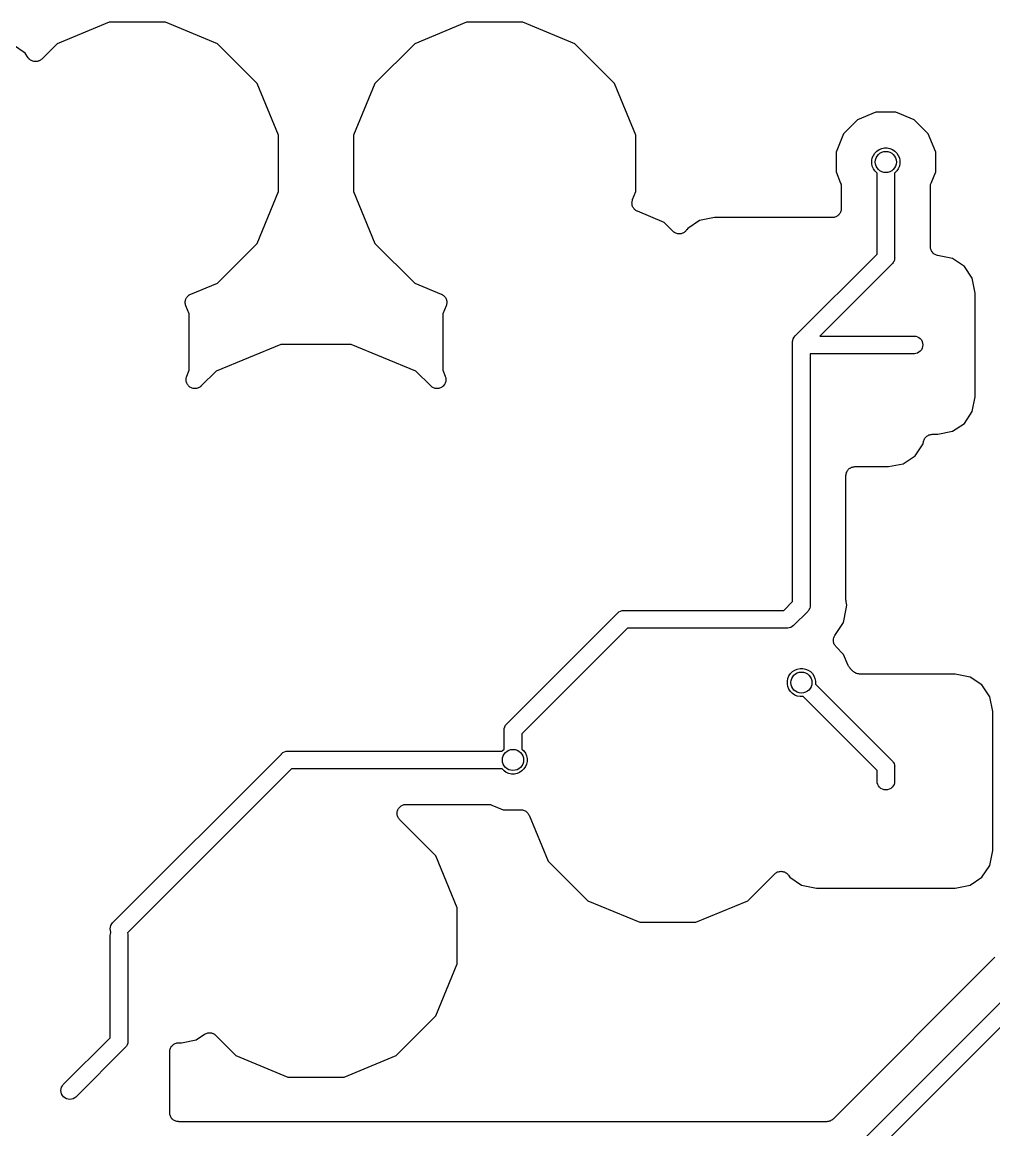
# Model space of a CAD drawing. Extents: x 0.4 to 11.3, y -7.9 to -0.4.
# Drawn here: x 5.328 to 5.871, y -2.215 to -1.595 of the extents above; entities that cross this region are included whole.
import ezdxf

# ---------------------------------------------------------------- set-up
doc = ezdxf.new("R2010")
doc.units = 0
doc.header["$MEASUREMENT"] = 0
doc.layers.add('BLACK', color=7, linetype='CONTINUOUS')

msp = doc.modelspace()

# ---------------------------------------------------------------- linework, layer by layer
at = {"layer": 'BLACK', "linetype": 'CONTINUOUS'}
for p, q in [((5.3764, -1.59496), (5.34734, -1.607)), ((5.40785, -1.59496), (5.3764, -1.59496)), ((5.43691, -1.607), (5.40785, -1.59496)), ((5.5764, -1.59496), (5.54734, -1.607)), ((5.60785, -1.59496), (5.5764, -1.59496)), ((5.63691, -1.607), (5.60785, -1.59496)), ((5.32938, -1.61235), (5.32276, -1.60793)), ((5.34734, -1.607), (5.33874, -1.6156)), ((5.45915, -1.62923), (5.43691, -1.607)), ((5.54734, -1.607), (5.52511, -1.62923)), ((5.65915, -1.62923), (5.63691, -1.607)), ((5.33105, -1.61485), (5.32938, -1.61235)), ((5.33134, -1.61521), (5.33105, -1.61485)), ((5.33164, -1.61558), (5.33134, -1.61521)), ((5.33165, -1.61559), (5.33164, -1.61558)), ((5.33166, -1.6156), (5.33165, -1.61559)), ((5.33203, -1.6159), (5.33166, -1.6156)), ((5.33239, -1.6162), (5.33203, -1.6159)), ((5.33241, -1.61621), (5.33239, -1.6162)), ((5.33242, -1.61622), (5.33241, -1.61621)), ((5.33283, -1.61644), (5.33242, -1.61622)), ((5.33325, -1.61667), (5.33283, -1.61644)), ((5.33326, -1.61667), (5.33325, -1.61667)), ((5.33328, -1.61668), (5.33326, -1.61667)), ((5.33373, -1.61682), (5.33328, -1.61668)), ((5.33418, -1.61696), (5.33373, -1.61682)), ((5.3342, -1.61696), (5.33418, -1.61696)), ((5.33421, -1.61697), (5.3342, -1.61696)), ((5.33468, -1.61702), (5.33421, -1.61697)), ((5.33515, -1.61707), (5.33468, -1.61702)), ((5.33517, -1.61707), (5.33515, -1.61707)), ((5.33518, -1.61707), (5.33517, -1.61707)), ((5.33565, -1.61702), (5.33518, -1.61707)), ((5.33612, -1.61698), (5.33565, -1.61702)), ((5.33614, -1.61698), (5.33612, -1.61698)), ((5.33615, -1.61698), (5.33614, -1.61698)), ((5.33661, -1.61684), (5.33615, -1.61698)), ((5.33706, -1.61671), (5.33661, -1.61684)), ((5.33707, -1.6167), (5.33706, -1.61671)), ((5.33709, -1.6167), (5.33707, -1.6167)), ((5.33751, -1.61648), (5.33709, -1.6167)), ((5.33793, -1.61626), (5.33751, -1.61648)), ((5.33794, -1.61625), (5.33793, -1.61626)), ((5.33795, -1.61624), (5.33794, -1.61625)), ((5.33832, -1.61595), (5.33795, -1.61624)), ((5.33869, -1.61565), (5.33832, -1.61595)), ((5.33871, -1.61563), (5.33869, -1.61565)), ((5.33874, -1.6156), (5.33871, -1.61563)), ((5.33871, -1.61563), (5.33871, -1.61563)), ((5.33871, -1.61563), (5.33871, -1.61563)), ((5.47118, -1.65829), (5.45915, -1.62923)), ((5.52511, -1.62923), (5.51307, -1.65829)), ((5.67118, -1.65829), (5.65915, -1.62923)), ((5.80548, -1.64535), (5.79523, -1.6496)), ((5.81657, -1.64535), (5.80548, -1.64535)), ((5.82681, -1.6496), (5.81657, -1.64535)), ((5.79523, -1.6496), (5.78739, -1.65744)), ((5.83465, -1.65744), (5.82681, -1.6496)), ((5.47118, -1.68974), (5.47118, -1.65829)), ((5.51307, -1.65829), (5.51307, -1.68974)), ((5.67118, -1.68974), (5.67118, -1.65829)), ((5.78739, -1.65744), (5.78315, -1.66768)), ((5.8389, -1.66768), (5.83465, -1.65744)), ((5.80491, -1.66821), (5.806, -1.66711)), ((5.806, -1.66711), (5.80729, -1.66625)), ((5.80729, -1.66625), (5.80873, -1.66566)), ((5.80873, -1.66566), (5.81025, -1.66535)), ((5.81025, -1.66535), (5.8118, -1.66535)), ((5.8118, -1.66535), (5.81332, -1.66566)), ((5.81332, -1.66566), (5.81475, -1.66625)), ((5.81475, -1.66625), (5.81604, -1.66711)), ((5.81604, -1.66711), (5.81714, -1.66821)), ((5.78315, -1.66768), (5.78315, -1.67877)), ((5.80315, -1.67245), (5.80345, -1.67093)), ((5.80315, -1.674), (5.80315, -1.67245)), ((5.80345, -1.67093), (5.80405, -1.6695)), ((5.80405, -1.6695), (5.80491, -1.66821)), ((5.81714, -1.66821), (5.818, -1.6695)), ((5.818, -1.6695), (5.8186, -1.67093)), ((5.8186, -1.67093), (5.8189, -1.67245)), ((5.8189, -1.67245), (5.8189, -1.674)), ((5.8389, -1.67877), (5.8389, -1.66768)), ((5.78315, -1.67877), (5.78572, -1.68498)), ((5.80345, -1.67553), (5.80315, -1.674)), ((5.80405, -1.67696), (5.80345, -1.67553)), ((5.80491, -1.67825), (5.80405, -1.67696)), ((5.806, -1.67934), (5.80491, -1.67825)), ((5.8061, -1.67941), (5.806, -1.67934)), ((5.8061, -1.72473), (5.8061, -1.67941)), ((5.81604, -1.67934), (5.81594, -1.67941)), ((5.81594, -1.67941), (5.81594, -1.72653)), ((5.81714, -1.67825), (5.81604, -1.67934)), ((5.818, -1.67696), (5.81714, -1.67825)), ((5.8186, -1.67553), (5.818, -1.67696)), ((5.8189, -1.674), (5.8186, -1.67553)), ((5.83633, -1.68498), (5.8389, -1.67877)), ((5.78572, -1.68498), (5.78572, -1.68499)), ((5.78572, -1.68499), (5.78573, -1.68499)), ((5.78573, -1.68499), (5.78573, -1.68499)), ((5.78573, -1.68499), (5.78575, -1.68505)), ((5.78575, -1.68505), (5.78588, -1.68549)), ((5.78588, -1.68549), (5.78601, -1.68592)), ((5.78601, -1.68592), (5.78601, -1.68596)), ((5.78601, -1.68596), (5.78602, -1.68598)), ((5.78602, -1.68598), (5.78606, -1.68644)), ((5.836, -1.68637), (5.83604, -1.68592)), ((5.83604, -1.68592), (5.83605, -1.68589)), ((5.83605, -1.68586), (5.83619, -1.68542)), ((5.83605, -1.68589), (5.83605, -1.68586)), ((5.83619, -1.68542), (5.83633, -1.68498)), ((5.45915, -1.7188), (5.47118, -1.68974)), ((5.51307, -1.68974), (5.52511, -1.7188)), ((5.6693, -1.69429), (5.67118, -1.68974)), ((5.78606, -1.68644), (5.7861, -1.6869)), ((5.7861, -1.6869), (5.7861, -1.69931)), ((5.83594, -1.68689), (5.83595, -1.68683)), ((5.83594, -1.6869), (5.83594, -1.68689)), ((5.83594, -1.68689), (5.83594, -1.68689)), ((5.83594, -1.68689), (5.83594, -1.68689)), ((5.83594, -1.72065), (5.83594, -1.6869)), ((5.83595, -1.68683), (5.836, -1.68637)), ((5.66892, -1.69616), (5.66897, -1.69569)), ((5.66892, -1.69618), (5.66892, -1.69616)), ((5.66892, -1.69619), (5.66892, -1.69618)), ((5.66896, -1.69666), (5.66892, -1.69619)), ((5.669, -1.69713), (5.66896, -1.69666)), ((5.66897, -1.69569), (5.66901, -1.69522)), ((5.66901, -1.69715), (5.669, -1.69713)), ((5.66901, -1.69522), (5.66902, -1.69521)), ((5.66901, -1.69717), (5.66901, -1.69715)), ((5.66914, -1.69762), (5.66901, -1.69717)), ((5.66902, -1.69519), (5.66916, -1.69474)), ((5.66902, -1.69521), (5.66902, -1.69519)), ((5.66928, -1.69807), (5.66914, -1.69762)), ((5.66916, -1.69474), (5.6693, -1.69429)), ((5.66929, -1.69808), (5.66928, -1.69807)), ((5.66929, -1.6981), (5.66929, -1.69808)), ((5.66951, -1.69852), (5.66929, -1.6981)), ((5.66973, -1.69893), (5.66951, -1.69852)), ((5.66974, -1.69895), (5.66973, -1.69893)), ((5.66975, -1.69896), (5.66974, -1.69895)), ((5.67005, -1.69933), (5.66975, -1.69896)), ((5.67034, -1.6997), (5.67005, -1.69933)), ((5.67035, -1.69971), (5.67034, -1.6997)), ((5.67036, -1.69972), (5.67035, -1.69971)), ((5.67073, -1.70002), (5.67036, -1.69972)), ((5.67108, -1.70032), (5.67073, -1.70002)), ((5.6711, -1.70033), (5.67108, -1.70032)), ((5.67111, -1.70034), (5.6711, -1.70033)), ((5.67153, -1.70057), (5.67111, -1.70034)), ((5.67194, -1.7008), (5.67153, -1.70057)), ((5.67197, -1.70081), (5.67194, -1.7008)), ((5.672, -1.70082), (5.67197, -1.70081)), ((5.67197, -1.70081), (5.67197, -1.70081)), ((5.67197, -1.70081), (5.67197, -1.70081)), ((5.68691, -1.707), (5.672, -1.70082)), ((5.71506, -1.70431), (5.70676, -1.70596)), ((5.7811, -1.70431), (5.71506, -1.70431)), ((5.78157, -1.70427), (5.7811, -1.70431)), ((5.78204, -1.70422), (5.78157, -1.70427)), ((5.78206, -1.70422), (5.78204, -1.70422)), ((5.78207, -1.70422), (5.78206, -1.70422)), ((5.78253, -1.70408), (5.78207, -1.70422)), ((5.78298, -1.70395), (5.78253, -1.70408)), ((5.78299, -1.70394), (5.78298, -1.70395)), ((5.78301, -1.70394), (5.78299, -1.70394)), ((5.78342, -1.70372), (5.78301, -1.70394)), ((5.78384, -1.7035), (5.78342, -1.70372)), ((5.78385, -1.70349), (5.78384, -1.7035)), ((5.78387, -1.70348), (5.78385, -1.70349)), ((5.78423, -1.70318), (5.78387, -1.70348)), ((5.7846, -1.70289), (5.78423, -1.70318)), ((5.78461, -1.70287), (5.7846, -1.70289)), ((5.78463, -1.70286), (5.78461, -1.70287)), ((5.78493, -1.7025), (5.78463, -1.70286)), ((5.78523, -1.70214), (5.78493, -1.7025)), ((5.78524, -1.70212), (5.78523, -1.70214)), ((5.78525, -1.70211), (5.78524, -1.70212)), ((5.78547, -1.70169), (5.78525, -1.70211)), ((5.7857, -1.70128), (5.78547, -1.70169)), ((5.78571, -1.70125), (5.7857, -1.70127)), ((5.7857, -1.70127), (5.7857, -1.70128)), ((5.78585, -1.7008), (5.78571, -1.70125)), ((5.78599, -1.70035), (5.78585, -1.7008)), ((5.786, -1.70034), (5.78599, -1.70035)), ((5.78605, -1.69985), (5.786, -1.70032)), ((5.786, -1.70032), (5.786, -1.70034)), ((5.7861, -1.69938), (5.78605, -1.69985)), ((5.7861, -1.69931), (5.7861, -1.69935)), ((5.7861, -1.69935), (5.7861, -1.69935)), ((5.7861, -1.69935), (5.7861, -1.69935)), ((5.7861, -1.69935), (5.7861, -1.69938)), ((5.69189, -1.71198), (5.68691, -1.707)), ((5.70015, -1.71038), (5.69959, -1.71122)), ((5.70676, -1.70596), (5.70015, -1.71038)), ((5.69226, -1.71228), (5.69189, -1.71198)), ((5.69262, -1.71258), (5.69226, -1.71228)), ((5.69264, -1.71259), (5.69262, -1.71258)), ((5.69265, -1.7126), (5.69264, -1.71259)), ((5.69306, -1.71282), (5.69265, -1.7126)), ((5.69348, -1.71305), (5.69306, -1.71282)), ((5.69349, -1.71306), (5.69348, -1.71305)), ((5.69351, -1.71306), (5.69349, -1.71306)), ((5.69396, -1.7132), (5.69351, -1.71306)), ((5.69441, -1.71334), (5.69396, -1.7132)), ((5.69443, -1.71334), (5.69441, -1.71334)), ((5.69444, -1.71335), (5.69443, -1.71334)), ((5.69491, -1.7134), (5.69444, -1.71335)), ((5.69538, -1.71345), (5.69491, -1.7134)), ((5.6954, -1.71345), (5.69538, -1.71345)), ((5.69541, -1.71345), (5.6954, -1.71345)), ((5.69588, -1.7134), (5.69541, -1.71345)), ((5.69635, -1.71336), (5.69588, -1.7134)), ((5.69637, -1.71336), (5.69635, -1.71336)), ((5.69638, -1.71335), (5.69637, -1.71336)), ((5.69683, -1.71322), (5.69638, -1.71335)), ((5.69729, -1.71309), (5.69683, -1.71322)), ((5.6973, -1.71308), (5.69729, -1.71309)), ((5.69732, -1.71308), (5.6973, -1.71308)), ((5.69774, -1.71285), (5.69732, -1.71308)), ((5.69816, -1.71264), (5.69774, -1.71285)), ((5.69817, -1.71263), (5.69816, -1.71264)), ((5.69818, -1.71262), (5.69817, -1.71263)), ((5.69855, -1.71232), (5.69818, -1.71262)), ((5.69892, -1.71203), (5.69855, -1.71232)), ((5.69893, -1.71202), (5.69892, -1.71203)), ((5.69894, -1.71201), (5.69893, -1.71202)), ((5.69924, -1.71165), (5.69894, -1.71201)), ((5.69955, -1.71128), (5.69924, -1.71165)), ((5.69956, -1.71126), (5.69955, -1.71128)), ((5.69959, -1.71122), (5.69956, -1.71126)), ((5.69956, -1.71126), (5.69956, -1.71126)), ((5.69956, -1.71126), (5.69956, -1.71126)), ((5.43691, -1.74104), (5.45915, -1.7188)), ((5.52511, -1.7188), (5.54734, -1.74104)), ((5.83599, -1.72111), (5.83594, -1.72065)), ((5.83603, -1.72158), (5.83599, -1.72111)), ((5.83604, -1.7216), (5.83603, -1.72158)), ((5.83604, -1.72162), (5.83604, -1.7216)), ((5.83617, -1.72207), (5.83604, -1.72162)), ((5.83631, -1.72252), (5.83617, -1.72207)), ((5.83632, -1.72254), (5.83631, -1.72252)), ((5.83632, -1.72256), (5.83632, -1.72254)), ((5.83654, -1.72297), (5.83632, -1.72256)), ((5.83676, -1.72339), (5.83654, -1.72297)), ((5.83677, -1.7234), (5.83676, -1.72339)), ((5.83678, -1.72342), (5.83677, -1.7234)), ((5.76047, -1.77036), (5.8061, -1.72473)), ((5.81514, -1.72952), (5.81467, -1.73008)), ((5.81535, -1.72911), (5.81514, -1.72952)), ((5.81559, -1.72866), (5.81535, -1.72911)), ((5.81587, -1.72774), (5.81559, -1.72866)), ((5.81594, -1.72701), (5.81587, -1.72774)), ((5.81594, -1.72653), (5.81597, -1.72677)), ((5.81597, -1.72677), (5.81594, -1.72701)), ((5.81594, -1.72701), (5.81594, -1.72701)), ((5.83708, -1.72378), (5.83678, -1.72342)), ((5.83737, -1.72415), (5.83708, -1.72378)), ((5.83738, -1.72416), (5.83737, -1.72415)), ((5.8374, -1.72417), (5.83738, -1.72416)), ((5.83776, -1.72447), (5.8374, -1.72417)), ((5.83812, -1.72477), (5.83776, -1.72447)), ((5.83813, -1.72478), (5.83812, -1.72477)), ((5.83815, -1.7248), (5.83813, -1.72478)), ((5.83856, -1.72502), (5.83815, -1.7248)), ((5.83897, -1.72525), (5.83856, -1.72502)), ((5.83899, -1.72525), (5.83897, -1.72525)), ((5.83901, -1.72526), (5.83899, -1.72525)), ((5.83945, -1.7254), (5.83901, -1.72526)), ((5.8399, -1.72554), (5.83945, -1.7254)), ((5.83994, -1.72555), (5.8399, -1.72554)), ((5.83997, -1.72556), (5.83994, -1.72555)), ((5.83994, -1.72555), (5.83994, -1.72555)), ((5.83994, -1.72555), (5.83994, -1.72555)), ((5.84835, -1.72722), (5.83997, -1.72556)), ((5.85497, -1.73164), (5.84835, -1.72722)), ((5.81433, -1.73042), (5.77409, -1.77067)), ((5.81452, -1.73027), (5.81433, -1.73042)), ((5.81467, -1.73008), (5.81452, -1.73027)), ((5.81467, -1.73008), (5.81467, -1.73008)), ((5.85939, -1.73826), (5.85497, -1.73164)), ((5.422, -1.74721), (5.43691, -1.74104)), ((5.54734, -1.74104), (5.56225, -1.74721)), ((5.86104, -1.74656), (5.85939, -1.73826)), ((5.42041, -1.74826), (5.42077, -1.74797)), ((5.42077, -1.74797), (5.42114, -1.74767)), ((5.42114, -1.74767), (5.42116, -1.74766)), ((5.42116, -1.74766), (5.42117, -1.74765)), ((5.42117, -1.74765), (5.42158, -1.74743)), ((5.42158, -1.74743), (5.422, -1.74721)), ((5.56225, -1.74721), (5.56228, -1.74722)), ((5.56228, -1.74722), (5.56228, -1.74722)), ((5.56228, -1.74722), (5.56228, -1.74722)), ((5.56228, -1.74722), (5.56231, -1.74724)), ((5.56231, -1.74724), (5.56272, -1.74746)), ((5.56272, -1.74746), (5.56314, -1.74769)), ((5.56314, -1.74769), (5.56315, -1.7477)), ((5.56315, -1.7477), (5.56317, -1.74771)), ((5.56317, -1.74771), (5.56353, -1.74801)), ((5.56353, -1.74801), (5.56389, -1.74831)), ((5.86104, -1.80463), (5.86104, -1.74656)), ((5.41892, -1.75177), (5.41897, -1.7513)), ((5.41892, -1.75178), (5.41892, -1.75177)), ((5.41892, -1.7518), (5.41892, -1.75178)), ((5.41896, -1.75227), (5.41892, -1.7518)), ((5.419, -1.75274), (5.41896, -1.75227)), ((5.41897, -1.7513), (5.41902, -1.75083)), ((5.419, -1.75276), (5.419, -1.75274)), ((5.41901, -1.75277), (5.419, -1.75276)), ((5.41914, -1.75322), (5.41901, -1.75277)), ((5.41902, -1.7508), (5.41916, -1.75035)), ((5.41902, -1.75081), (5.41902, -1.7508)), ((5.41902, -1.75083), (5.41902, -1.75081)), ((5.41927, -1.75368), (5.41914, -1.75322)), ((5.41916, -1.75035), (5.4193, -1.7499)), ((5.41928, -1.75371), (5.41927, -1.75368)), ((5.4193, -1.75374), (5.41928, -1.75371)), ((5.41928, -1.75371), (5.41928, -1.75371)), ((5.41928, -1.75371), (5.41928, -1.75371)), ((5.4193, -1.7499), (5.41931, -1.74988)), ((5.42118, -1.75829), (5.4193, -1.75374)), ((5.41931, -1.74988), (5.41932, -1.74987)), ((5.41932, -1.74987), (5.41954, -1.74945)), ((5.41954, -1.74945), (5.41977, -1.74904)), ((5.41977, -1.74904), (5.41978, -1.74903)), ((5.41978, -1.74903), (5.41979, -1.74901)), ((5.41979, -1.74901), (5.42009, -1.74865)), ((5.42009, -1.74865), (5.42039, -1.74829)), ((5.42039, -1.74829), (5.4204, -1.74828)), ((5.4204, -1.74828), (5.42041, -1.74826)), ((5.56496, -1.75374), (5.56307, -1.75829)), ((5.56389, -1.74831), (5.5639, -1.74833)), ((5.5639, -1.74833), (5.56391, -1.74834)), ((5.56391, -1.74834), (5.56421, -1.7487)), ((5.56421, -1.7487), (5.56451, -1.74907)), ((5.56451, -1.74907), (5.56451, -1.74908)), ((5.56451, -1.74908), (5.56452, -1.7491)), ((5.56452, -1.7491), (5.56474, -1.74951)), ((5.56474, -1.74951), (5.56496, -1.74993)), ((5.56496, -1.74993), (5.56497, -1.74995)), ((5.56509, -1.75329), (5.56496, -1.75374)), ((5.56497, -1.74995), (5.56497, -1.74996)), ((5.56497, -1.74996), (5.56511, -1.75042)), ((5.56523, -1.75284), (5.56509, -1.75329)), ((5.56511, -1.75042), (5.56524, -1.75087)), ((5.56524, -1.75281), (5.56523, -1.75282)), ((5.56523, -1.75282), (5.56523, -1.75284)), ((5.56524, -1.75087), (5.56524, -1.75088)), ((5.56524, -1.75088), (5.56525, -1.7509)), ((5.56529, -1.75234), (5.56524, -1.75281)), ((5.56525, -1.7509), (5.56529, -1.75137)), ((5.56529, -1.75137), (5.56534, -1.75184)), ((5.56534, -1.75187), (5.56529, -1.75234)), ((5.56534, -1.75184), (5.56533, -1.75185)), ((5.56533, -1.75185), (5.56534, -1.75187)), ((5.42118, -1.78974), (5.42118, -1.75829)), ((5.56307, -1.75829), (5.56307, -1.78974)), ((5.75893, -1.77305), (5.75921, -1.77212)), ((5.75921, -1.77212), (5.75967, -1.77127)), ((5.75967, -1.77127), (5.76028, -1.77052)), ((5.76028, -1.77052), (5.76047, -1.77036)), ((5.77409, -1.77067), (5.82701, -1.77067)), ((5.82701, -1.77067), (5.82774, -1.77074)), ((5.82774, -1.77074), (5.82866, -1.77102)), ((5.82866, -1.77102), (5.82952, -1.77148)), ((5.82952, -1.77148), (5.83027, -1.77209)), ((5.83027, -1.77209), (5.83088, -1.77284)), ((5.83088, -1.77284), (5.83134, -1.7737)), ((5.47249, -1.77528), (5.43619, -1.79031)), ((5.51177, -1.77528), (5.47249, -1.77528)), ((5.54806, -1.79031), (5.51177, -1.77528)), ((5.75883, -1.77402), (5.75886, -1.77377)), ((5.75886, -1.77426), (5.75883, -1.77402)), ((5.75886, -1.77377), (5.75893, -1.77305)), ((5.75886, -1.77377), (5.75886, -1.77377)), ((5.75886, -1.91922), (5.75886, -1.77426)), ((5.83027, -1.77909), (5.82952, -1.7797)), ((5.83088, -1.77834), (5.83027, -1.77909)), ((5.83134, -1.77748), (5.83088, -1.77834)), ((5.83134, -1.7737), (5.83162, -1.77463)), ((5.83162, -1.77656), (5.83134, -1.77748)), ((5.83162, -1.77463), (5.83172, -1.77559)), ((5.83172, -1.77559), (5.83162, -1.77656)), ((5.82701, -1.78051), (5.7687, -1.78051)), ((5.7687, -1.78051), (5.7687, -1.92102)), ((5.82774, -1.78044), (5.82701, -1.78051)), ((5.82866, -1.78016), (5.82774, -1.78044)), ((5.82952, -1.7797), (5.82866, -1.78016)), ((5.41978, -1.79311), (5.42118, -1.78974)), ((5.43619, -1.79031), (5.42794, -1.79856)), ((5.55631, -1.79856), (5.54806, -1.79031)), ((5.56307, -1.78974), (5.56447, -1.79311)), ((5.4194, -1.79501), (5.41945, -1.79453)), ((5.4194, -1.79502), (5.4194, -1.79501)), ((5.4194, -1.79501), (5.4194, -1.79501)), ((5.41945, -1.79551), (5.4194, -1.79502)), ((5.41945, -1.79453), (5.4195, -1.79405)), ((5.41949, -1.79598), (5.41945, -1.79551)), ((5.4195, -1.79599), (5.41949, -1.79598)), ((5.4195, -1.79404), (5.41964, -1.79358)), ((5.4195, -1.79405), (5.4195, -1.79404)), ((5.4195, -1.79404), (5.4195, -1.79404)), ((5.41964, -1.79646), (5.4195, -1.79599)), ((5.4195, -1.79599), (5.4195, -1.79599)), ((5.41964, -1.79358), (5.41978, -1.79311)), ((5.41977, -1.79692), (5.41964, -1.79646)), ((5.41978, -1.79692), (5.41977, -1.79692)), ((5.41978, -1.79693), (5.41978, -1.79692)), ((5.42, -1.79734), (5.41978, -1.79693)), ((5.42023, -1.79778), (5.42, -1.79734)), ((5.42023, -1.79779), (5.42023, -1.79778)), ((5.42023, -1.79778), (5.42023, -1.79778)), ((5.42053, -1.79816), (5.42023, -1.79779)), ((5.56422, -1.79741), (5.56398, -1.79784)), ((5.56445, -1.79699), (5.56422, -1.79741)), ((5.5646, -1.79651), (5.56445, -1.79698)), ((5.56445, -1.79698), (5.56445, -1.79699)), ((5.56445, -1.79699), (5.56445, -1.79699)), ((5.56447, -1.79311), (5.56449, -1.79317)), ((5.56449, -1.79317), (5.56449, -1.79317)), ((5.56449, -1.79317), (5.56449, -1.79317)), ((5.56449, -1.79317), (5.56449, -1.79318)), ((5.56449, -1.79318), (5.56463, -1.79365)), ((5.56474, -1.79606), (5.5646, -1.79651)), ((5.56463, -1.79365), (5.56476, -1.79411)), ((5.5648, -1.79556), (5.56474, -1.79605)), ((5.56474, -1.79605), (5.56474, -1.79605)), ((5.56474, -1.79605), (5.56474, -1.79606)), ((5.56476, -1.79411), (5.56476, -1.79411)), ((5.56476, -1.79411), (5.56477, -1.79412)), ((5.56477, -1.79412), (5.56481, -1.7946)), ((5.56485, -1.79509), (5.5648, -1.79556)), ((5.56481, -1.7946), (5.56485, -1.79508)), ((5.56485, -1.79508), (5.56485, -1.79508)), ((5.56485, -1.79508), (5.56485, -1.79509)), ((5.42084, -1.79854), (5.42053, -1.79816)), ((5.42085, -1.79854), (5.42084, -1.79854)), ((5.42122, -1.79886), (5.42085, -1.79854)), ((5.42085, -1.79854), (5.42085, -1.79854)), ((5.42159, -1.79916), (5.42122, -1.79886)), ((5.4216, -1.79917), (5.42159, -1.79916)), ((5.42202, -1.7994), (5.4216, -1.79917)), ((5.4216, -1.79917), (5.4216, -1.79917)), ((5.42245, -1.79963), (5.42202, -1.7994)), ((5.42246, -1.79963), (5.42245, -1.79963)), ((5.42245, -1.79963), (5.42245, -1.79963)), ((5.42291, -1.79978), (5.42246, -1.79963)), ((5.42338, -1.79992), (5.42291, -1.79978)), ((5.42339, -1.79992), (5.42338, -1.79992)), ((5.42338, -1.79992), (5.42338, -1.79992)), ((5.42387, -1.79998), (5.42339, -1.79992)), ((5.42435, -1.80003), (5.42387, -1.79998)), ((5.42436, -1.80003), (5.42435, -1.80003)), ((5.42484, -1.79998), (5.42436, -1.80003)), ((5.42436, -1.80003), (5.42436, -1.80003)), ((5.42532, -1.79994), (5.42484, -1.79998)), ((5.42533, -1.79994), (5.42532, -1.79994)), ((5.42579, -1.79981), (5.42533, -1.79994)), ((5.42533, -1.79994), (5.42533, -1.79994)), ((5.42626, -1.79967), (5.42579, -1.79981)), ((5.42627, -1.79967), (5.42626, -1.79967)), ((5.42626, -1.79967), (5.42626, -1.79967)), ((5.42669, -1.79945), (5.42627, -1.79967)), ((5.42713, -1.79922), (5.42669, -1.79945)), ((5.4275, -1.79892), (5.42713, -1.79922)), ((5.42713, -1.79922), (5.42713, -1.79922)), ((5.42713, -1.79922), (5.42713, -1.79922)), ((5.42789, -1.79861), (5.4275, -1.79892)), ((5.4279, -1.79861), (5.42789, -1.79861)), ((5.42789, -1.79861), (5.42789, -1.79861)), ((5.42794, -1.79856), (5.4279, -1.79861)), ((5.4279, -1.79861), (5.4279, -1.79861)), ((5.55669, -1.79887), (5.55631, -1.79856)), ((5.55706, -1.79918), (5.55669, -1.79887)), ((5.55707, -1.79918), (5.55706, -1.79918)), ((5.55706, -1.79918), (5.55706, -1.79918)), ((5.55749, -1.79941), (5.55707, -1.79918)), ((5.55792, -1.79964), (5.55749, -1.79941)), ((5.55793, -1.79964), (5.55792, -1.79964)), ((5.55792, -1.79964), (5.55792, -1.79964)), ((5.55841, -1.79979), (5.55793, -1.79964)), ((5.55885, -1.79993), (5.55841, -1.79979)), ((5.55886, -1.79993), (5.55885, -1.79993)), ((5.55935, -1.79998), (5.55886, -1.79993)), ((5.55886, -1.79993), (5.55886, -1.79993)), ((5.55982, -1.80003), (5.55935, -1.79998)), ((5.55983, -1.80003), (5.55982, -1.80003)), ((5.5603, -1.79998), (5.55983, -1.80003)), ((5.55983, -1.80003), (5.55983, -1.80003)), ((5.56079, -1.79994), (5.5603, -1.79998)), ((5.5608, -1.79994), (5.56079, -1.79994)), ((5.56127, -1.7998), (5.5608, -1.79994)), ((5.5608, -1.79994), (5.5608, -1.79994)), ((5.56173, -1.79966), (5.56127, -1.7998)), ((5.56174, -1.79966), (5.56173, -1.79966)), ((5.56173, -1.79966), (5.56173, -1.79966)), ((5.56219, -1.79942), (5.56174, -1.79966)), ((5.56259, -1.79921), (5.56219, -1.79942)), ((5.5626, -1.7992), (5.56259, -1.79921)), ((5.563, -1.79888), (5.5626, -1.7992)), ((5.5626, -1.7992), (5.5626, -1.7992)), ((5.56335, -1.79859), (5.563, -1.79888)), ((5.56336, -1.79859), (5.56335, -1.79859)), ((5.56368, -1.79821), (5.56336, -1.79859)), ((5.56336, -1.79859), (5.56336, -1.79859)), ((5.56398, -1.79785), (5.56368, -1.79821)), ((5.56398, -1.79784), (5.56398, -1.79784)), ((5.56398, -1.79784), (5.56398, -1.79785)), ((5.85939, -1.81292), (5.86104, -1.80463)), ((5.85497, -1.81954), (5.85939, -1.81292)), ((5.84835, -1.82396), (5.85497, -1.81954)), ((5.83227, -1.82912), (5.8324, -1.82867)), ((5.8324, -1.82867), (5.83241, -1.82865)), ((5.83241, -1.82865), (5.83242, -1.82863)), ((5.83242, -1.82863), (5.83265, -1.82822)), ((5.83265, -1.82822), (5.83287, -1.82781)), ((5.83287, -1.82781), (5.83288, -1.8278)), ((5.83288, -1.8278), (5.83289, -1.82778)), ((5.83289, -1.82778), (5.83319, -1.82742)), ((5.83319, -1.82742), (5.83349, -1.82706)), ((5.83349, -1.82706), (5.83351, -1.82705)), ((5.83351, -1.82705), (5.83352, -1.82703)), ((5.83352, -1.82703), (5.83389, -1.82674)), ((5.83389, -1.82674), (5.83425, -1.82644)), ((5.83425, -1.82644), (5.83426, -1.82643)), ((5.83426, -1.82643), (5.83428, -1.82642)), ((5.83428, -1.82642), (5.8347, -1.8262)), ((5.8347, -1.8262), (5.83511, -1.82599)), ((5.83511, -1.82599), (5.83513, -1.82598)), ((5.83513, -1.82598), (5.83514, -1.82597)), ((5.83514, -1.82597), (5.8356, -1.82584)), ((5.8356, -1.82584), (5.83604, -1.8257)), ((5.83604, -1.8257), (5.83606, -1.8257)), ((5.83606, -1.8257), (5.83608, -1.8257)), ((5.83608, -1.8257), (5.83655, -1.82565)), ((5.83655, -1.82565), (5.83701, -1.82561)), ((5.83701, -1.82561), (5.84006, -1.82561)), ((5.84006, -1.82561), (5.84835, -1.82396)), ((5.82741, -1.83765), (5.83183, -1.83103)), ((5.83183, -1.83103), (5.83211, -1.82963)), ((5.83211, -1.82963), (5.83212, -1.8296)), ((5.83212, -1.82956), (5.83227, -1.82912)), ((5.83212, -1.8296), (5.83212, -1.82956)), ((5.83212, -1.8296), (5.83212, -1.8296)), ((5.83212, -1.8296), (5.83212, -1.8296)), ((5.8208, -1.84207), (5.82741, -1.83765)), ((5.78881, -1.84768), (5.78895, -1.84723)), ((5.78895, -1.84723), (5.78909, -1.84678)), ((5.78909, -1.84678), (5.7891, -1.84677)), ((5.7891, -1.84677), (5.78911, -1.84675)), ((5.78911, -1.84675), (5.78933, -1.84633)), ((5.78933, -1.84633), (5.78956, -1.84592)), ((5.78956, -1.84592), (5.78957, -1.84591)), ((5.78957, -1.84591), (5.78958, -1.84589)), ((5.78958, -1.84589), (5.78988, -1.84553)), ((5.78988, -1.84553), (5.79018, -1.84517)), ((5.79018, -1.84517), (5.79019, -1.84516)), ((5.79019, -1.84516), (5.7902, -1.84515)), ((5.7902, -1.84515), (5.79057, -1.84485)), ((5.79057, -1.84485), (5.79093, -1.84455)), ((5.79093, -1.84455), (5.79095, -1.84455)), ((5.79095, -1.84455), (5.79096, -1.84453)), ((5.79096, -1.84453), (5.79138, -1.84432)), ((5.79138, -1.84432), (5.7918, -1.8441)), ((5.7918, -1.8441), (5.79181, -1.84409)), ((5.79181, -1.84409), (5.79183, -1.84408)), ((5.79183, -1.84408), (5.79228, -1.84395)), ((5.79228, -1.84395), (5.79273, -1.84381)), ((5.79273, -1.84381), (5.79275, -1.84381)), ((5.79275, -1.84381), (5.79276, -1.84381)), ((5.79276, -1.84381), (5.79323, -1.84376)), ((5.79323, -1.84376), (5.7937, -1.84372)), ((5.7937, -1.84372), (5.8125, -1.84372)), ((5.8125, -1.84372), (5.8208, -1.84207)), ((5.7887, -1.84865), (5.78875, -1.84818)), ((5.7887, -1.84868), (5.7887, -1.84865)), ((5.7887, -1.84872), (5.7887, -1.84868)), ((5.7887, -1.84868), (5.7887, -1.84868)), ((5.7887, -1.84868), (5.7887, -1.84868)), ((5.7887, -1.91831), (5.7887, -1.84872)), ((5.78875, -1.84818), (5.7888, -1.84771)), ((5.7888, -1.84771), (5.78881, -1.8477)), ((5.78881, -1.8477), (5.78881, -1.84768)), ((5.75387, -1.92421), (5.75886, -1.91922)), ((5.7687, -1.9215), (5.76863, -1.92222)), ((5.7687, -1.92102), (5.76872, -1.92126)), ((5.76872, -1.92126), (5.7687, -1.9215)), ((5.7687, -1.9215), (5.7687, -1.9215)), ((5.78875, -1.91877), (5.7887, -1.91831)), ((5.78878, -1.91922), (5.78875, -1.91877)), ((5.7888, -1.91929), (5.78878, -1.91922)), ((5.78919, -1.92126), (5.7888, -1.91929)), ((5.7888, -1.92323), (5.78919, -1.92126)), ((5.59905, -1.98752), (5.66075, -1.92582)), ((5.66075, -1.92582), (5.6609, -1.92564)), ((5.6609, -1.92564), (5.66117, -1.92542)), ((5.66117, -1.92542), (5.66165, -1.92502)), ((5.66165, -1.92502), (5.66251, -1.92457)), ((5.66251, -1.92457), (5.66343, -1.92428)), ((5.66343, -1.92428), (5.66416, -1.92421)), ((5.66416, -1.92421), (5.6644, -1.92419)), ((5.66416, -1.92421), (5.66416, -1.92421)), ((5.6644, -1.92419), (5.66464, -1.92421)), ((5.66464, -1.92421), (5.75387, -1.92421)), ((5.76709, -1.92491), (5.75956, -1.93244)), ((5.76728, -1.92476), (5.76709, -1.92491)), ((5.76755, -1.92443), (5.76728, -1.92476)), ((5.76789, -1.92401), (5.76755, -1.92443)), ((5.76835, -1.92315), (5.76789, -1.92401)), ((5.76842, -1.92292), (5.76835, -1.92315)), ((5.76863, -1.92222), (5.76842, -1.92292)), ((5.78725, -1.93098), (5.7888, -1.92323)), ((5.7888, -1.92323), (5.7888, -1.92323)), ((5.66644, -1.93406), (5.60728, -1.99321)), ((5.75566, -1.93406), (5.66644, -1.93406)), ((5.75591, -1.93408), (5.75566, -1.93406)), ((5.75615, -1.93406), (5.75591, -1.93408)), ((5.75687, -1.93398), (5.75615, -1.93406)), ((5.75615, -1.93406), (5.75615, -1.93406)), ((5.7578, -1.9337), (5.75687, -1.93398)), ((5.75865, -1.93325), (5.7578, -1.9337)), ((5.7594, -1.93263), (5.75865, -1.93325)), ((5.75956, -1.93244), (5.7594, -1.93263)), ((5.78247, -1.93815), (5.78725, -1.93098)), ((5.78168, -1.94041), (5.78172, -1.93994)), ((5.78172, -1.93994), (5.78173, -1.93992)), ((5.78173, -1.9399), (5.78187, -1.93945)), ((5.78173, -1.93992), (5.78173, -1.9399)), ((5.78187, -1.93945), (5.78201, -1.93901)), ((5.78201, -1.93901), (5.78202, -1.93899)), ((5.78202, -1.93897), (5.78225, -1.93856)), ((5.78202, -1.93899), (5.78202, -1.93897)), ((5.78225, -1.93856), (5.78247, -1.93815)), ((5.78163, -1.94087), (5.78168, -1.94041)), ((5.78163, -1.94089), (5.78163, -1.94087)), ((5.78163, -1.94091), (5.78163, -1.94089)), ((5.78167, -1.94137), (5.78163, -1.94091)), ((5.78171, -1.94184), (5.78167, -1.94137)), ((5.78172, -1.94186), (5.78171, -1.94184)), ((5.78172, -1.94188), (5.78172, -1.94186)), ((5.78185, -1.94233), (5.78172, -1.94188)), ((5.78198, -1.94278), (5.78185, -1.94233)), ((5.78199, -1.9428), (5.78198, -1.94278)), ((5.782, -1.94282), (5.78199, -1.9428)), ((5.78222, -1.94323), (5.782, -1.94282)), ((5.78243, -1.94365), (5.78222, -1.94323)), ((5.78245, -1.94366), (5.78243, -1.94365)), ((5.78245, -1.94368), (5.78245, -1.94366)), ((5.78275, -1.94404), (5.78245, -1.94368)), ((5.78304, -1.94441), (5.78275, -1.94404)), ((5.78307, -1.94444), (5.78304, -1.94441)), ((5.78309, -1.94446), (5.78307, -1.94444)), ((5.78307, -1.94444), (5.78307, -1.94444)), ((5.78307, -1.94444), (5.78307, -1.94444)), ((5.78741, -1.94878), (5.78309, -1.94446)), ((5.78998, -1.95499), (5.78741, -1.94878)), ((5.75766, -1.95955), (5.75876, -1.95845)), ((5.75876, -1.95845), (5.76005, -1.95759)), ((5.76005, -1.95759), (5.76148, -1.957)), ((5.76148, -1.957), (5.763, -1.95669)), ((5.763, -1.95669), (5.76456, -1.95669)), ((5.76456, -1.95669), (5.76608, -1.957)), ((5.76608, -1.957), (5.76751, -1.95759)), ((5.76751, -1.95759), (5.7688, -1.95845)), ((5.7688, -1.95845), (5.7699, -1.95955)), ((5.7902, -1.95539), (5.78998, -1.95499)), ((5.79041, -1.9558), (5.7902, -1.95539)), ((5.79043, -1.95582), (5.79041, -1.9558)), ((5.79044, -1.95585), (5.79043, -1.95582)), ((5.79073, -1.9562), (5.79044, -1.95585)), ((5.79102, -1.95656), (5.79073, -1.9562)), ((5.79106, -1.9566), (5.79102, -1.95656)), ((5.79107, -1.95661), (5.79106, -1.9566)), ((5.79106, -1.9566), (5.79106, -1.9566)), ((5.79106, -1.9566), (5.79106, -1.9566)), ((5.79282, -1.95836), (5.79107, -1.95661)), ((5.79317, -1.95865), (5.79282, -1.95836)), ((5.79353, -1.95895), (5.79317, -1.95865)), ((5.79355, -1.95896), (5.79353, -1.95895)), ((5.79357, -1.95898), (5.79355, -1.95896)), ((5.75591, -1.96379), (5.75621, -1.96227)), ((5.75591, -1.96534), (5.75591, -1.96379)), ((5.75621, -1.96227), (5.7568, -1.96084)), ((5.7568, -1.96084), (5.75766, -1.95955)), ((5.7699, -1.95955), (5.77076, -1.96084)), ((5.77076, -1.96084), (5.77135, -1.96227)), ((5.77135, -1.96227), (5.77165, -1.96379)), ((5.77165, -1.96379), (5.77165, -1.96534)), ((5.79398, -1.9592), (5.79357, -1.95898)), ((5.79438, -1.95942), (5.79398, -1.9592)), ((5.79441, -1.95943), (5.79438, -1.95942)), ((5.79443, -1.95944), (5.79441, -1.95943)), ((5.79487, -1.95958), (5.79443, -1.95944)), ((5.79531, -1.95972), (5.79487, -1.95958)), ((5.79534, -1.95972), (5.79531, -1.95972)), ((5.79536, -1.95973), (5.79534, -1.95972)), ((5.79582, -1.95977), (5.79536, -1.95973)), ((5.79628, -1.95982), (5.79582, -1.95977)), ((5.79633, -1.95983), (5.79628, -1.95982)), ((5.79634, -1.95983), (5.79633, -1.95983)), ((5.79635, -1.95983), (5.79634, -1.95983)), ((5.79634, -1.95983), (5.79634, -1.95983)), ((5.8499, -1.95983), (5.79635, -1.95983)), ((5.8582, -1.96148), (5.8499, -1.95983)), ((5.86481, -1.9659), (5.8582, -1.96148)), ((5.75621, -1.96686), (5.75591, -1.96534)), ((5.7568, -1.9683), (5.75621, -1.96686)), ((5.75766, -1.96959), (5.7568, -1.9683)), ((5.75876, -1.97068), (5.75766, -1.96959)), ((5.76005, -1.97154), (5.75876, -1.97068)), ((5.77165, -1.96534), (5.77163, -1.96546)), ((5.77163, -1.96546), (5.81433, -2.00816)), ((5.86923, -1.97251), (5.86481, -1.9659)), ((5.76148, -1.97214), (5.76005, -1.97154)), ((5.763, -1.97244), (5.76148, -1.97214)), ((5.76456, -1.97244), (5.763, -1.97244)), ((5.76467, -1.97242), (5.76456, -1.97244)), ((5.8061, -2.01385), (5.76467, -1.97242)), ((5.87088, -1.98081), (5.86923, -1.97251)), ((5.87088, -2.05856), (5.87088, -1.98081)), ((5.59751, -1.99021), (5.59779, -1.98928)), ((5.59779, -1.98928), (5.59825, -1.98842)), ((5.59825, -1.98842), (5.59887, -1.98767)), ((5.59887, -1.98767), (5.59905, -1.98752)), ((5.59742, -1.99117), (5.59744, -1.99093)), ((5.59744, -1.99141), (5.59742, -1.99117)), ((5.59744, -1.99093), (5.59751, -1.99021)), ((5.59744, -1.99093), (5.59744, -1.99093)), ((5.59744, -2.00169), (5.59744, -1.99141)), ((5.60728, -1.99321), (5.60728, -2.00169)), ((5.59625, -2.00285), (5.59734, -2.00176)), ((5.59734, -2.00176), (5.59744, -2.00169)), ((5.60728, -2.00169), (5.60738, -2.00176)), ((5.60738, -2.00176), (5.60848, -2.00285)), ((5.37824, -2.09905), (5.47273, -2.00456)), ((5.47273, -2.00456), (5.47288, -2.00438)), ((5.47288, -2.00438), (5.47307, -2.00422)), ((5.47307, -2.00422), (5.47363, -2.00376)), ((5.47363, -2.00376), (5.47449, -2.00331)), ((5.47449, -2.00331), (5.47455, -2.00329)), ((5.47455, -2.00329), (5.47541, -2.00302)), ((5.47541, -2.00302), (5.47614, -2.00295)), ((5.47614, -2.00295), (5.47638, -2.00293)), ((5.47614, -2.00295), (5.47614, -2.00295)), ((5.47638, -2.00293), (5.47662, -2.00295)), ((5.47662, -2.00295), (5.59618, -2.00295)), ((5.59618, -2.00295), (5.59625, -2.00285)), ((5.60848, -2.00285), (5.60934, -2.00414)), ((5.60934, -2.00414), (5.60993, -2.00558)), ((5.60993, -2.00558), (5.61024, -2.0071)), ((5.61024, -2.0071), (5.61024, -2.00865)), ((5.81433, -2.00816), (5.81452, -2.00831)), ((5.81452, -2.00831), (5.81467, -2.0085)), ((5.81467, -2.0085), (5.81467, -2.0085)), ((5.81467, -2.0085), (5.81497, -2.00886)), ((5.47842, -2.0128), (5.38654, -2.10467)), ((5.59618, -2.0128), (5.47842, -2.0128)), ((5.59625, -2.01289), (5.59618, -2.0128)), ((5.59734, -2.01399), (5.59625, -2.01289)), ((5.59863, -2.01485), (5.59734, -2.01399)), ((5.60738, -2.01399), (5.60609, -2.01485)), ((5.60848, -2.01289), (5.60738, -2.01399)), ((5.60934, -2.0116), (5.60848, -2.01289)), ((5.60993, -2.01017), (5.60934, -2.0116)), ((5.61024, -2.00865), (5.60993, -2.01017)), ((5.8061, -2.01993), (5.8061, -2.01385)), ((5.81497, -2.00886), (5.81514, -2.00906)), ((5.81514, -2.00906), (5.81559, -2.00992)), ((5.81559, -2.00992), (5.81587, -2.01085)), ((5.81587, -2.01085), (5.81594, -2.01157)), ((5.81594, -2.01157), (5.81594, -2.01157)), ((5.81594, -2.01157), (5.81597, -2.01181)), ((5.81597, -2.01181), (5.81594, -2.01205)), ((5.81594, -2.01205), (5.81594, -2.01993)), ((5.60007, -2.01545), (5.59863, -2.01485)), ((5.60159, -2.01575), (5.60007, -2.01545)), ((5.60314, -2.01575), (5.60159, -2.01575)), ((5.60466, -2.01545), (5.60314, -2.01575)), ((5.60609, -2.01485), (5.60466, -2.01545)), ((5.80617, -2.02065), (5.8061, -2.01993)), ((5.80646, -2.02158), (5.80617, -2.02065)), ((5.81587, -2.02065), (5.81559, -2.02158)), ((5.81594, -2.01993), (5.81587, -2.02065)), ((5.80691, -2.02243), (5.80646, -2.02158)), ((5.80753, -2.02318), (5.80691, -2.02243)), ((5.80828, -2.0238), (5.80753, -2.02318)), ((5.80913, -2.02425), (5.80828, -2.0238)), ((5.81006, -2.02454), (5.80913, -2.02425)), ((5.81102, -2.02463), (5.81006, -2.02454)), ((5.81199, -2.02454), (5.81102, -2.02463)), ((5.81292, -2.02425), (5.81199, -2.02454)), ((5.81377, -2.0238), (5.81292, -2.02425)), ((5.81452, -2.02318), (5.81377, -2.0238)), ((5.81514, -2.02243), (5.81452, -2.02318)), ((5.81559, -2.02158), (5.81514, -2.02243)), ((5.54017, -2.0334), (5.54059, -2.03317)), ((5.54059, -2.03317), (5.5406, -2.03317)), ((5.5406, -2.03317), (5.54106, -2.03303)), ((5.5406, -2.03317), (5.5406, -2.03317)), ((5.54106, -2.03303), (5.54152, -2.03289)), ((5.54152, -2.03289), (5.54153, -2.03289)), ((5.54153, -2.03289), (5.54154, -2.03289)), ((5.54154, -2.03289), (5.54201, -2.03284)), ((5.54201, -2.03284), (5.54249, -2.0328)), ((5.54249, -2.0328), (5.58869, -2.0328)), ((5.58869, -2.0328), (5.5887, -2.0328)), ((5.5887, -2.0328), (5.5887, -2.0328)), ((5.5887, -2.0328), (5.5887, -2.0328)), ((5.5887, -2.0328), (5.58876, -2.0328)), ((5.58876, -2.0328), (5.58922, -2.03285)), ((5.58922, -2.03285), (5.58967, -2.03289)), ((5.58967, -2.03289), (5.5897, -2.0329)), ((5.5897, -2.0329), (5.58973, -2.0329)), ((5.58973, -2.0329), (5.59017, -2.03304)), ((5.59017, -2.03304), (5.59061, -2.03318)), ((5.59061, -2.03318), (5.59682, -2.03575)), ((5.53749, -2.03774), (5.53755, -2.03727)), ((5.53749, -2.03775), (5.53749, -2.03774)), ((5.53749, -2.03776), (5.53749, -2.03775)), ((5.53754, -2.03823), (5.53749, -2.03776)), ((5.53758, -2.03871), (5.53754, -2.03823)), ((5.53755, -2.03727), (5.5376, -2.03679)), ((5.53758, -2.03872), (5.53758, -2.03871)), ((5.53758, -2.03873), (5.53758, -2.03872)), ((5.53772, -2.03919), (5.53758, -2.03873)), ((5.5376, -2.03677), (5.53774, -2.03632)), ((5.5376, -2.03678), (5.5376, -2.03677)), ((5.5376, -2.03679), (5.5376, -2.03678)), ((5.53785, -2.03965), (5.53772, -2.03919)), ((5.53774, -2.03632), (5.53788, -2.03586)), ((5.53788, -2.03586), (5.53789, -2.03585)), ((5.53789, -2.03584), (5.53812, -2.03542)), ((5.53789, -2.03585), (5.53789, -2.03584)), ((5.53812, -2.03542), (5.53835, -2.035)), ((5.53835, -2.03499), (5.53836, -2.03498)), ((5.53835, -2.035), (5.53835, -2.03499)), ((5.53836, -2.03498), (5.53867, -2.03462)), ((5.53867, -2.03462), (5.53897, -2.03425)), ((5.53897, -2.03425), (5.53898, -2.03424)), ((5.53898, -2.03423), (5.53936, -2.03393)), ((5.53898, -2.03424), (5.53898, -2.03423)), ((5.53936, -2.03393), (5.53973, -2.03363)), ((5.53973, -2.03363), (5.53974, -2.03362)), ((5.53973, -2.03363), (5.53973, -2.03363)), ((5.53974, -2.03362), (5.54017, -2.0334)), ((5.59682, -2.03575), (5.60672, -2.03575)), ((5.60672, -2.03575), (5.60675, -2.03575)), ((5.60675, -2.03575), (5.60675, -2.03575)), ((5.60675, -2.03575), (5.60675, -2.03575)), ((5.60675, -2.03575), (5.60679, -2.03575)), ((5.60679, -2.03575), (5.60726, -2.0358)), ((5.60726, -2.0358), (5.60772, -2.03585)), ((5.60772, -2.03585), (5.60774, -2.03585)), ((5.60774, -2.03585), (5.60776, -2.03586)), ((5.60776, -2.03586), (5.60821, -2.036)), ((5.60821, -2.036), (5.60865, -2.03614)), ((5.60865, -2.03614), (5.60867, -2.03615)), ((5.60867, -2.03615), (5.60869, -2.03615)), ((5.60869, -2.03615), (5.6091, -2.03638)), ((5.6091, -2.03638), (5.60951, -2.0366)), ((5.60951, -2.0366), (5.60953, -2.03661)), ((5.60953, -2.03661), (5.60955, -2.03662)), ((5.60955, -2.03662), (5.6099, -2.03692)), ((5.6099, -2.03692), (5.61026, -2.03722)), ((5.61026, -2.03722), (5.61028, -2.03724)), ((5.61028, -2.03724), (5.61029, -2.03725)), ((5.61029, -2.03725), (5.61059, -2.03761)), ((5.61059, -2.03761), (5.61088, -2.03797)), ((5.61088, -2.03797), (5.61089, -2.03799)), ((5.61089, -2.03799), (5.6109, -2.03801)), ((5.6109, -2.03801), (5.61112, -2.03842)), ((5.61112, -2.03842), (5.61134, -2.03883)), ((5.61134, -2.03883), (5.62196, -2.06447)), ((5.53786, -2.03966), (5.53785, -2.03965)), ((5.53786, -2.03967), (5.53786, -2.03966)), ((5.53808, -2.04009), (5.53786, -2.03967)), ((5.5383, -2.04052), (5.53808, -2.04009)), ((5.53831, -2.04053), (5.5383, -2.04052)), ((5.53861, -2.04091), (5.53831, -2.04053)), ((5.53831, -2.04053), (5.53831, -2.04053)), ((5.53891, -2.04128), (5.53861, -2.04091)), ((5.53892, -2.04129), (5.53891, -2.04128)), ((5.53896, -2.04133), (5.53892, -2.04129)), ((5.53892, -2.04129), (5.53892, -2.04129)), ((5.53892, -2.04129), (5.53892, -2.04129)), ((5.55915, -2.06152), (5.53896, -2.04133)), ((5.57118, -2.09057), (5.55915, -2.06152)), ((5.86923, -2.06686), (5.87088, -2.05856)), ((5.62196, -2.06447), (5.6442, -2.0867)), ((5.75005, -2.07076), (5.75047, -2.07054)), ((5.75047, -2.07054), (5.75049, -2.07054)), ((5.75049, -2.07054), (5.7505, -2.07053)), ((5.7505, -2.07053), (5.75095, -2.0704)), ((5.75095, -2.0704), (5.75141, -2.07027)), ((5.75141, -2.07027), (5.75142, -2.07027)), ((5.75142, -2.07027), (5.75144, -2.07026)), ((5.75144, -2.07026), (5.75191, -2.07022)), ((5.75191, -2.07022), (5.75238, -2.07018)), ((5.75238, -2.07018), (5.75239, -2.07018)), ((5.75239, -2.07018), (5.75241, -2.07018)), ((5.75241, -2.07018), (5.75288, -2.07023)), ((5.75288, -2.07023), (5.75335, -2.07028)), ((5.75335, -2.07028), (5.75336, -2.07028)), ((5.75336, -2.07028), (5.75338, -2.07028)), ((5.75338, -2.07028), (5.75383, -2.07042)), ((5.75383, -2.07042), (5.75428, -2.07056)), ((5.75428, -2.07056), (5.7543, -2.07057)), ((5.86481, -2.07347), (5.86923, -2.06686)), ((5.73376, -2.0867), (5.74882, -2.07164)), ((5.74882, -2.07164), (5.74885, -2.07161)), ((5.74885, -2.07161), (5.74887, -2.07159)), ((5.74885, -2.07161), (5.74885, -2.07161)), ((5.74885, -2.07161), (5.74885, -2.07161)), ((5.74887, -2.07159), (5.74924, -2.07129)), ((5.74924, -2.07129), (5.74961, -2.071)), ((5.74961, -2.071), (5.74962, -2.07099)), ((5.74962, -2.07099), (5.74963, -2.07098)), ((5.74963, -2.07098), (5.75005, -2.07076)), ((5.7543, -2.07057), (5.75431, -2.07057)), ((5.75431, -2.07057), (5.75473, -2.0708)), ((5.75473, -2.0708), (5.75514, -2.07102)), ((5.75514, -2.07102), (5.75515, -2.07103)), ((5.75515, -2.07103), (5.75517, -2.07104)), ((5.75517, -2.07104), (5.75554, -2.07135)), ((5.75554, -2.07135), (5.7559, -2.07164)), ((5.7559, -2.07164), (5.75591, -2.07165)), ((5.75591, -2.07165), (5.75592, -2.07166)), ((5.75592, -2.07166), (5.75622, -2.07204)), ((5.75622, -2.07204), (5.75652, -2.0724)), ((5.75652, -2.0724), (5.75723, -2.07347)), ((5.75723, -2.07347), (5.76385, -2.07789)), ((5.8582, -2.07789), (5.86481, -2.07347)), ((5.76385, -2.07789), (5.77215, -2.07954)), ((5.77215, -2.07954), (5.8499, -2.07954)), ((5.8499, -2.07954), (5.8582, -2.07789)), ((5.6442, -2.0867), (5.67325, -2.09874)), ((5.7047, -2.09874), (5.73376, -2.0867)), ((5.57118, -2.12202), (5.57118, -2.09057)), ((5.37694, -2.10236), (5.37704, -2.1014)), ((5.37704, -2.1014), (5.37732, -2.10047)), ((5.37732, -2.10047), (5.37778, -2.09961)), ((5.37778, -2.09961), (5.37824, -2.09905)), ((5.67325, -2.09874), (5.7047, -2.09874)), ((5.37704, -2.10333), (5.37694, -2.10236)), ((5.37697, -2.10606), (5.37704, -2.10533)), ((5.37697, -2.16332), (5.37697, -2.10606)), ((5.37732, -2.10425), (5.37704, -2.10333)), ((5.37704, -2.10533), (5.37732, -2.10441)), ((5.37736, -2.10433), (5.37732, -2.10425)), ((5.37732, -2.10441), (5.37736, -2.10433)), ((5.38654, -2.10467), (5.38674, -2.10533)), ((5.38674, -2.10533), (5.38681, -2.10606)), ((5.38681, -2.10606), (5.38681, -2.16511)), ((5.87203, -2.11832), (5.7815, -2.20885)), ((5.55915, -2.15108), (5.57118, -2.12202)), ((5.78832, -2.23032), (5.88808, -2.13055)), ((5.89377, -2.13878), (5.79401, -2.23855)), ((5.53691, -2.17332), (5.55915, -2.15108)), ((5.35068, -2.1896), (5.37697, -2.16332)), ((5.42513, -2.16451), (5.42975, -2.16142)), ((5.42975, -2.16142), (5.42978, -2.1614)), ((5.42978, -2.1614), (5.42981, -2.16138)), ((5.42978, -2.1614), (5.42978, -2.1614)), ((5.42978, -2.1614), (5.42978, -2.1614)), ((5.42981, -2.16138), (5.43023, -2.16116)), ((5.43023, -2.16116), (5.43064, -2.16095)), ((5.43064, -2.16095), (5.43066, -2.16094)), ((5.43066, -2.16094), (5.43068, -2.16093)), ((5.43068, -2.16093), (5.43113, -2.1608)), ((5.43113, -2.1608), (5.43158, -2.16067)), ((5.43158, -2.16067), (5.4316, -2.16067)), ((5.4316, -2.16067), (5.43161, -2.16066)), ((5.43161, -2.16066), (5.43208, -2.16062)), ((5.43208, -2.16062), (5.43255, -2.16058)), ((5.43255, -2.16058), (5.43257, -2.16058)), ((5.43257, -2.16058), (5.43259, -2.16058)), ((5.43259, -2.16058), (5.43305, -2.16063)), ((5.43305, -2.16063), (5.43352, -2.16067)), ((5.43352, -2.16067), (5.43354, -2.16068)), ((5.43354, -2.16068), (5.43356, -2.16068)), ((5.43356, -2.16068), (5.434, -2.16082)), ((5.434, -2.16082), (5.43445, -2.16096)), ((5.43445, -2.16096), (5.43447, -2.16097)), ((5.43447, -2.16097), (5.43449, -2.16097)), ((5.43449, -2.16097), (5.4349, -2.1612)), ((5.4349, -2.1612), (5.43531, -2.16142)), ((5.43531, -2.16142), (5.43533, -2.16143)), ((5.43533, -2.16143), (5.43534, -2.16144)), ((5.43534, -2.16144), (5.4357, -2.16174)), ((5.4357, -2.16174), (5.43607, -2.16204)), ((5.43607, -2.16204), (5.44734, -2.17332)), ((5.3852, -2.169), (5.35764, -2.19656)), ((5.38539, -2.16885), (5.3852, -2.169)), ((5.38554, -2.16866), (5.38539, -2.16885)), ((5.386, -2.1681), (5.38554, -2.16866)), ((5.38554, -2.16866), (5.38554, -2.16866)), ((5.38646, -2.16725), (5.386, -2.1681)), ((5.386, -2.1681), (5.386, -2.1681)), ((5.38674, -2.16632), (5.38646, -2.16725)), ((5.38681, -2.1656), (5.38674, -2.16632)), ((5.38681, -2.16511), (5.38683, -2.16535)), ((5.38683, -2.16535), (5.38681, -2.1656)), ((5.38681, -2.1656), (5.38681, -2.1656)), ((5.41036, -2.17012), (5.41051, -2.16967)), ((5.41051, -2.16967), (5.41064, -2.16922)), ((5.41064, -2.16922), (5.41065, -2.16921)), ((5.41065, -2.16921), (5.41066, -2.16919)), ((5.41066, -2.16919), (5.41088, -2.16878)), ((5.41088, -2.16878), (5.41111, -2.16836)), ((5.41111, -2.16836), (5.41112, -2.16835)), ((5.41112, -2.16835), (5.41113, -2.16833)), ((5.41113, -2.16833), (5.41143, -2.16797)), ((5.41143, -2.16797), (5.41173, -2.16761)), ((5.41173, -2.16761), (5.41174, -2.1676)), ((5.41174, -2.1676), (5.41176, -2.16759)), ((5.41176, -2.16759), (5.41212, -2.16729)), ((5.41212, -2.16729), (5.41249, -2.16699)), ((5.41249, -2.16699), (5.4125, -2.16699)), ((5.4125, -2.16699), (5.41252, -2.16698)), ((5.41252, -2.16698), (5.41293, -2.16676)), ((5.41293, -2.16676), (5.41335, -2.16654)), ((5.41335, -2.16654), (5.41336, -2.16653)), ((5.41336, -2.16653), (5.41338, -2.16652)), ((5.41338, -2.16652), (5.41383, -2.16639)), ((5.41383, -2.16639), (5.41428, -2.16625)), ((5.41428, -2.16625), (5.4143, -2.16625)), ((5.4143, -2.16625), (5.41432, -2.16625)), ((5.41432, -2.16625), (5.41478, -2.16621)), ((5.41478, -2.16621), (5.41525, -2.16616)), ((5.41525, -2.16616), (5.41683, -2.16616)), ((5.41683, -2.16616), (5.42513, -2.16451)), ((5.41025, -2.17109), (5.41031, -2.17062)), ((5.41025, -2.17112), (5.41025, -2.17109)), ((5.41025, -2.17113), (5.41025, -2.17112)), ((5.41025, -2.17112), (5.41025, -2.17112)), ((5.41025, -2.17116), (5.41025, -2.17113)), ((5.41025, -2.20532), (5.41025, -2.17116)), ((5.41031, -2.17062), (5.41036, -2.17015)), ((5.41036, -2.17014), (5.41036, -2.17012)), ((5.41036, -2.17015), (5.41036, -2.17014)), ((5.44734, -2.17332), (5.4764, -2.18535)), ((5.50785, -2.18535), (5.53691, -2.17332)), ((5.4764, -2.18535), (5.50785, -2.18535)), ((5.34939, -2.19291), (5.34948, -2.19195)), ((5.34948, -2.19388), (5.34939, -2.19291)), ((5.34948, -2.19195), (5.34976, -2.19102)), ((5.34976, -2.19481), (5.34948, -2.19388)), ((5.34976, -2.19102), (5.35022, -2.19017)), ((5.35022, -2.19017), (5.35068, -2.1896)), ((5.35022, -2.19566), (5.34976, -2.19481)), ((5.35083, -2.19641), (5.35022, -2.19566)), ((5.35158, -2.19703), (5.35083, -2.19641)), ((5.35244, -2.19748), (5.35158, -2.19703)), ((5.35337, -2.19776), (5.35244, -2.19748)), ((5.35433, -2.19786), (5.35337, -2.19776)), ((5.3553, -2.19776), (5.35433, -2.19786)), ((5.35622, -2.19748), (5.3553, -2.19776)), ((5.35708, -2.19703), (5.35622, -2.19748)), ((5.35764, -2.19656), (5.35708, -2.19703)), ((5.4103, -2.20578), (5.41025, -2.20532)), ((5.41034, -2.20625), (5.4103, -2.20578)), ((5.41035, -2.20627), (5.41034, -2.20625)), ((5.41035, -2.20629), (5.41035, -2.20627)), ((5.41049, -2.20674), (5.41035, -2.20629)), ((5.41062, -2.20719), (5.41049, -2.20674)), ((5.41063, -2.2072), (5.41062, -2.20719)), ((5.41063, -2.20722), (5.41063, -2.2072)), ((5.41085, -2.20764), (5.41063, -2.20722)), ((5.41107, -2.20805), (5.41085, -2.20764)), ((5.41108, -2.20807), (5.41107, -2.20805)), ((5.41109, -2.20808), (5.41108, -2.20807)), ((5.41139, -2.20845), (5.41109, -2.20808)), ((5.41168, -2.20881), (5.41139, -2.20845)), ((5.41169, -2.20882), (5.41168, -2.20881)), ((5.41171, -2.20884), (5.41169, -2.20882)), ((5.41207, -2.20914), (5.41171, -2.20884)), ((5.41243, -2.20944), (5.41207, -2.20914)), ((5.41244, -2.20945), (5.41243, -2.20944)), ((5.41246, -2.20946), (5.41244, -2.20945)), ((5.41287, -2.20968), (5.41246, -2.20946)), ((5.41328, -2.20991), (5.41287, -2.20968)), ((5.4133, -2.20992), (5.41328, -2.20991)), ((5.41332, -2.20992), (5.4133, -2.20992)), ((5.41377, -2.21006), (5.41332, -2.20992)), ((5.41421, -2.21021), (5.41377, -2.21006)), ((5.41423, -2.21021), (5.41421, -2.21021)), ((5.41425, -2.21021), (5.41423, -2.21021)), ((5.41471, -2.21026), (5.41425, -2.21021)), ((5.41518, -2.21031), (5.41471, -2.21026)), ((5.41522, -2.21031), (5.41518, -2.21031)), ((5.41525, -2.21032), (5.41522, -2.21031)), ((5.41522, -2.21031), (5.41522, -2.21031)), ((5.41522, -2.21031), (5.41522, -2.21031)), ((5.77796, -2.21032), (5.41525, -2.21032)), ((5.77842, -2.21027), (5.77796, -2.21032)), ((5.77888, -2.21023), (5.77842, -2.21027)), ((5.77891, -2.21022), (5.77888, -2.21023)), ((5.77893, -2.21022), (5.77891, -2.21022)), ((5.77937, -2.21009), (5.77893, -2.21022)), ((5.77982, -2.20996), (5.77937, -2.21009)), ((5.77984, -2.20995), (5.77982, -2.20996)), ((5.77987, -2.20994), (5.77984, -2.20995)), ((5.78027, -2.20972), (5.77987, -2.20994)), ((5.78068, -2.20951), (5.78027, -2.20972)), ((5.7807, -2.20949), (5.78068, -2.20951)), ((5.78073, -2.20948), (5.7807, -2.20949)), ((5.78109, -2.20919), (5.78073, -2.20948)), ((5.78145, -2.2089), (5.78109, -2.20919)), ((5.78148, -2.20886), (5.78145, -2.2089)), ((5.7815, -2.20885), (5.78148, -2.20886)), ((5.78148, -2.20886), (5.78148, -2.20886)), ((5.78148, -2.20886), (5.78148, -2.20886))]:
    msp.add_line(p, q, dxfattribs=at)
at = {"layer": 'BLACK'}
for centre in [(5.81102, -1.67323), (5.76378, -1.96457), (5.60236, -2.00787)]:
    msp.add_circle(centre, 0.00591, dxfattribs=at)

doc.saveas('drawing.dxf')
